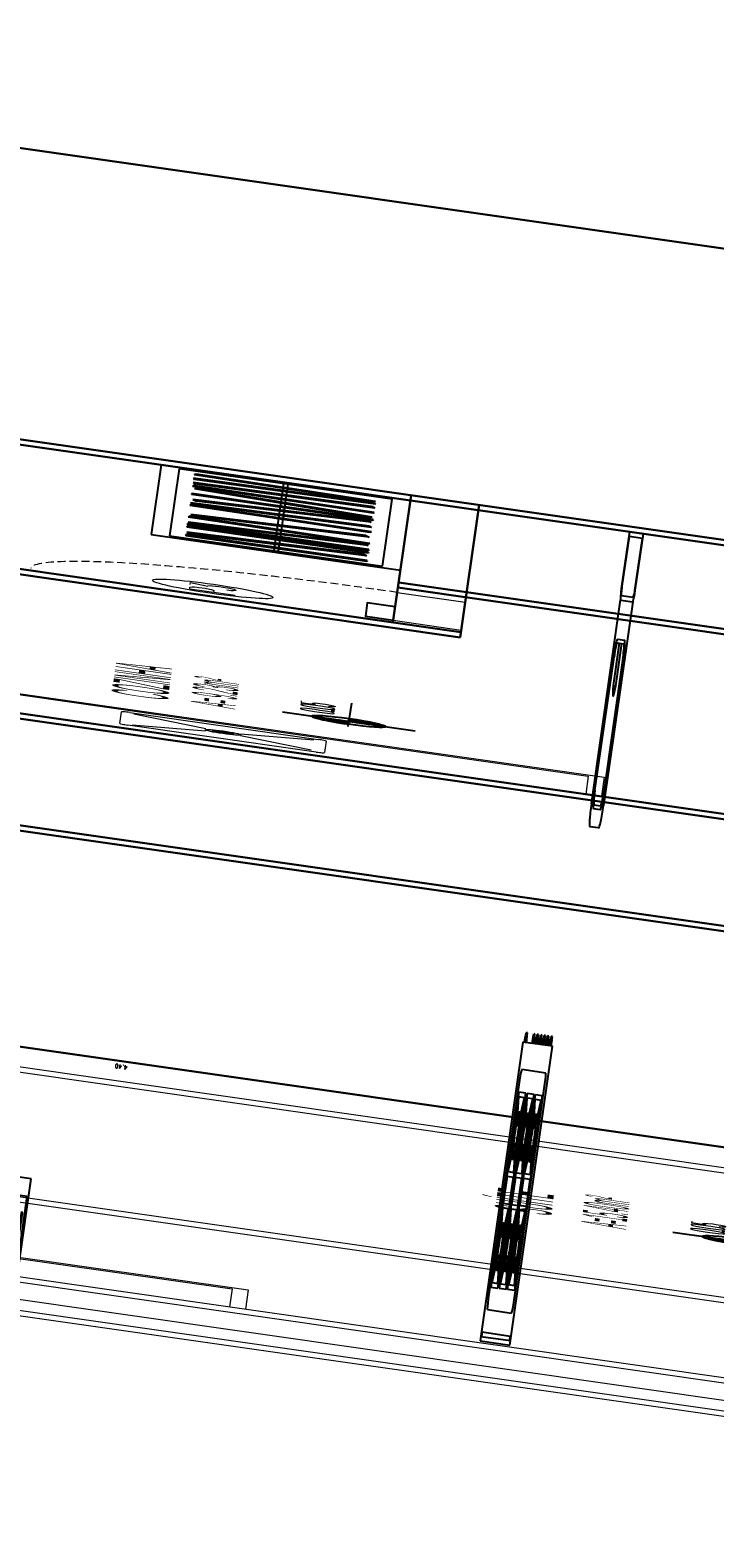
# Model space of a CAD drawing. Header units: millimetres. Extents: x -361192058 to 101130107379, y -14071650034 to 19218552450.
# Drawn here: x -131973.8 to -131885, y 44959 to 45153.3 of the extents above; entities that cross this region are included whole.
import ezdxf
from ezdxf.enums import TextEntityAlignment as Align

# ---------------------------------------------------------------- set-up
doc = ezdxf.new("R2010")
doc.units = ezdxf.units.MM
doc.header["$LTSCALE"] = 0.5
doc.linetypes.add('HIDDEN2', pattern=[0.1875, 0.125, -0.0625])
for name, color, linetype in [('02', 2, 'Continuous'), ('ARCO', 7, 'HIDDEN2'), ('DIVERSOS', 4, 'Continuous'), ('ESQUADRIAS', 3, 'Continuous'), ('MOBIL-I', 251, 'Continuous'), ('parede', 2, 'Continuous'), ('PISO', 8, 'Continuous'), ('TEXTO2', 3, 'Continuous'), ('TXT_0', 7, 'Continuous'), ('TXT_1', 3, 'Continuous')]:
    doc.layers.add(name, color=color, linetype=linetype)
doc.styles.add('ADITIVOCAD', font='ROMANS.shx')
doc.styles.add('SANSSERIF', font='sas_____.pfb', dxfattribs={"height": 1})
doc.styles.get("Standard").update_dxf_attribs({"font": 'txt.shx', "height": 0.12})
doc.dimstyles.new('ESCALA50', dxfattribs={"dimtxt": 0.1, "dimasz": 0.06, "dimexe": 0.18, "dimexo": 0.06, "dimgap": 0.1, "dimtad": 1, "dimzin": 4, "dimdsep": 46, "dimtxsty": 'Standard', "dimblk1": 'BOLA', "dimblk2": 'BOLA', "dimsah": 1, "dimcen": -0.06, "dimse1": 1, "dimse2": 1, "dimclrd": 7, "dimclrt": 3, "dimadec": 0, "dimazin": 0, "dimtfac": 1, "dimtix": 1, "dimtmove": 0, "dimatfit": 3, "dimldrblk": 'BOLA', "dimfxl": 0, "dimtolj": 1, "dimtzin": 4, "dimarcsym": 0})
picture_1 = doc.add_image_def('image2.jpg', size_in_pixel=(290, 928))

# ---------------------------------------------------------------- blocks, each defined once
blk = doc.blocks.new('ADC_G_ROUPA1')
for p, q in [((2, 0.55), (0, 0.55)), ((0, 0.55), (0, 0)), ((2, 0), (2, 0.55)), ((1.96, 0.51), (0.04, 0.51)), ((0.04, 0.51), (0.04, 0.04)), ((1.96, 0.04), (1.96, 0.51)), ((0.1122, 0.078), (0.1615, 0.4749)), ((0.142, 0.0743), (0.1913, 0.4712)), ((0.1913, 0.4712), (0.1615, 0.4749)), ((0.2176, 0.473), (0.2475, 0.4754)), ((0.2176, 0.473), (0.2497, 0.0742)), ((0.2475, 0.4754), (0.2796, 0.0766)), ((0.3293, 0.472), (0.3591, 0.4752)), ((0.3293, 0.472), (0.3722, 0.0743)), ((0.3591, 0.4752), (0.402, 0.0775)), ((0.4817, 0.4754), (0.4537, 0.0764)), ((0.4817, 0.4754), (0.5116, 0.4733)), ((0.5116, 0.4733), (0.4837, 0.0743)), ((0.627, 0.4722), (0.5179, 0.0874)), ((0.6559, 0.464), (0.5468, 0.0792)), ((0.627, 0.4722), (0.6559, 0.464)), ((0.6858, 0.475), (0.6858, 0.075)), ((0.6858, 0.475), (0.7158, 0.475)), ((0.7158, 0.475), (0.7158, 0.075)), ((0.7427, 0.4641), (0.7715, 0.4722)), ((0.7427, 0.4641), (0.8514, 0.0791)), ((0.7715, 0.4722), (0.8803, 0.0873)), ((0.8867, 0.4694), (0.9163, 0.4743)), ((0.8867, 0.4694), (0.9528, 0.0749)), ((0.9163, 0.4743), (0.9824, 0.0798)), ((1.0382, 0.4753), (1.0009, 0.077)), ((1.068, 0.4725), (1.0308, 0.0742)), ((1.0382, 0.4753), (1.068, 0.4725)), ((1.1662, 0.4641), (1.195, 0.4722)), ((1.1662, 0.4641), (1.2749, 0.0791)), ((1.195, 0.4722), (1.3038, 0.0873)), ((1.3701, 0.4753), (1.3328, 0.077)), ((1.3999, 0.4725), (1.3627, 0.0742)), ((1.3701, 0.4753), (1.3999, 0.4725)), ((1.4107, 0.4656), (1.4399, 0.4725)), ((1.4107, 0.4656), (1.5025, 0.0763)), ((1.4399, 0.4725), (1.5317, 0.0832)), ((1.5477, 0.475), (1.5477, 0.075)), ((1.5477, 0.475), (1.5777, 0.475)), ((1.5777, 0.475), (1.5777, 0.075)), ((1.619, 0.475), (1.619, 0.075)), ((1.619, 0.475), (1.649, 0.475)), ((1.649, 0.475), (1.649, 0.075)), ((1.7026, 0.4656), (1.7318, 0.4725)), ((1.7026, 0.4656), (1.7945, 0.0763)), ((1.7318, 0.4725), (1.8237, 0.0832)), ((1.8633, 0.475), (1.8633, 0.075)), ((1.8633, 0.475), (1.8933, 0.475)), ((1.8933, 0.475), (1.8933, 0.075)), ((0.04, 0.28), (1.96, 0.28)), ((0.04, 0.27), (1.96, 0.27)), ((0.1511, 0.2898), (0.1474, 0.2601)), ((0.1511, 0.2898), (0.1561, 0.2892)), ((0.1561, 0.2892), (0.1524, 0.2595)), ((0.2449, 0.2894), (0.2499, 0.2898)), ((0.2473, 0.2597), (0.2449, 0.2894)), ((0.2523, 0.2601), (0.2499, 0.2898)), ((0.3616, 0.2893), (0.3665, 0.2898)), ((0.3648, 0.2596), (0.3616, 0.2893)), ((0.3697, 0.2601), (0.3665, 0.2898)), ((0.4791, 0.2601), (0.4812, 0.2899)), ((0.4812, 0.2899), (0.4862, 0.2895)), ((0.4841, 0.2597), (0.4862, 0.2895)), ((0.5804, 0.262), (0.5885, 0.2907)), ((0.5852, 0.2606), (0.5804, 0.262)), ((0.5852, 0.2606), (0.5933, 0.2893)), ((0.5885, 0.2907), (0.5933, 0.2893)), ((0.6983, 0.26), (0.6983, 0.2899)), ((0.6983, 0.2899), (0.7033, 0.2899)), ((0.7033, 0.26), (0.7033, 0.2899)), ((0.805, 0.2893), (0.8098, 0.2907)), ((0.8131, 0.2606), (0.805, 0.2893)), ((0.818, 0.2619), (0.8098, 0.2907)), ((0.818, 0.2619), (0.8131, 0.2606)), ((0.9296, 0.2889), (0.9346, 0.2897)), ((0.9346, 0.2594), (0.9296, 0.2889)), ((0.9395, 0.2602), (0.9346, 0.2897)), ((1.0306, 0.2601), (1.0334, 0.2898)), ((1.0334, 0.2898), (1.0384, 0.2894)), ((1.0356, 0.2596), (1.0384, 0.2894)), ((1.2285, 0.2893), (1.2333, 0.2907)), ((1.2366, 0.2606), (1.2285, 0.2893)), ((1.2415, 0.2619), (1.2333, 0.2907)), ((1.2415, 0.2619), (1.2366, 0.2606)), ((1.3625, 0.2601), (1.3653, 0.2898)), ((1.3653, 0.2898), (1.3703, 0.2894)), ((1.3675, 0.2596), (1.3703, 0.2894)), ((1.4653, 0.2883), (1.4702, 0.2895)), ((1.4722, 0.2593), (1.4653, 0.2883)), ((1.4771, 0.2604), (1.4702, 0.2895)), ((1.5602, 0.26), (1.5602, 0.2899)), ((1.5602, 0.2899), (1.5652, 0.2899)), ((1.5652, 0.26), (1.5652, 0.2899)), ((1.6315, 0.26), (1.6315, 0.2899)), ((1.6315, 0.2899), (1.6365, 0.2899)), ((1.6365, 0.26), (1.6365, 0.2899)), ((1.7573, 0.2883), (1.7622, 0.2895)), ((1.7642, 0.2593), (1.7573, 0.2883)), ((1.769, 0.2604), (1.7622, 0.2895)), ((1.8758, 0.26), (1.8758, 0.2899)), ((1.8758, 0.2899), (1.8808, 0.2899)), ((1.8808, 0.26), (1.8808, 0.2899)), ((0.1524, 0.2595), (0.1474, 0.2601)), ((0.2523, 0.2601), (0.2473, 0.2597)), ((0.3697, 0.2601), (0.3648, 0.2596)), ((0.4841, 0.2597), (0.4791, 0.2601)), ((0.7033, 0.26), (0.6983, 0.26)), ((0.9395, 0.2602), (0.9346, 0.2594)), ((1.0356, 0.2596), (1.0306, 0.2601)), ((1.3675, 0.2596), (1.3625, 0.2601)), ((1.4771, 0.2604), (1.4722, 0.2593)), ((1.5652, 0.26), (1.5602, 0.26)), ((1.6365, 0.26), (1.6315, 0.26)), ((1.769, 0.2604), (1.7642, 0.2593)), ((1.8808, 0.26), (1.8758, 0.26)), ((0.142, 0.0743), (0.1122, 0.078)), ((0.2497, 0.0742), (0.2796, 0.0766)), ((0.3722, 0.0743), (0.402, 0.0775)), ((0.4537, 0.0764), (0.4837, 0.0743)), ((0.5179, 0.0874), (0.5468, 0.0792)), ((0.6858, 0.075), (0.7158, 0.075)), ((0.8514, 0.0791), (0.8803, 0.0873)), ((0.9528, 0.0749), (0.9824, 0.0798)), ((1.0009, 0.077), (1.0308, 0.0742)), ((1.2749, 0.0791), (1.3038, 0.0873)), ((1.3328, 0.077), (1.3627, 0.0742)), ((1.5025, 0.0763), (1.5317, 0.0832)), ((1.5477, 0.075), (1.5777, 0.075)), ((1.619, 0.075), (1.649, 0.075)), ((1.7945, 0.0763), (1.8237, 0.0832)), ((1.8633, 0.075), (1.8933, 0.075)), ((0.04, 0.04), (1.96, 0.04)), ((0, 0), (2, 0))]:
    blk.add_line(p, q)
blk = doc.blocks.new('Adc_nivelpl')
h = blk.add_hatch()
h.set_pattern_fill('_U', color=256, scale=0.005, angle=45, style=0, double=1)
h.set_pattern_definition([(45, (-5.8772514, -3.5161936), (-0.003535534, 0.003535534), []), (135, (-5.8772514, -3.5161936), (-0.003535534, -0.003535534), [])])
h.paths.add_polyline_path([(0.1954, -0.0865, 0.414214), (0.0865, -0.1954), (0.1954, -0.1954)])
h.paths.add_polyline_path([(0.1954, -0.1954), (0.1954, -0.3043, 0.414214), (0.3043, -0.1954)])
for p, q in [((0.1954, 0), (0.1954, -0.3908)), ((0.8958, -0.1954), (0, -0.1954))]:
    blk.add_line(p, q)
blk.add_circle((0.1954, -0.1954), 0.1089)
at = {"flags": 8}
blk.add_attdef('NIVEL', (0.3642, -0.1501), '', height=0.1, dxfattribs=at)
blk = doc.blocks.new('ADC_MCOZ_19')
for p, q in [((-0.425, 0), (-0.425, -0.66)), ((0.425, 0), (-0.425, 0)), ((0.425, -0.66), (0.425, 0)), ((0.425, -0.01), (-0.425, -0.01)), ((-0.405, -0.01), (-0.405, -0.02)), ((0.405, -0.02), (-0.405, -0.02)), ((0.405, -0.02), (0.405, -0.01)), ((-0.365, -0.0934), (-0.365, -0.5766)), ((0.3416, -0.07), (-0.3416, -0.07)), ((0.365, -0.5766), (0.365, -0.0934)), ((-0.3382, -0.55), (-0.3382, -0.12)), ((-0.3382, -0.12), (-0.1382, -0.12)), ((-0.3203, -0.13), (-0.2648, -0.184)), ((-0.3203, -0.13), (-0.156, -0.13)), ((-0.156, -0.13), (-0.2132, -0.1854)), ((-0.1382, -0.12), (-0.1382, -0.55)), ((-0.1, -0.12), (-0.1, -0.55)), ((0.1, -0.12), (-0.1, -0.12)), ((-0.0821, -0.13), (-0.025, -0.1854)), ((0.0821, -0.13), (-0.0821, -0.13)), ((0.0821, -0.13), (0.0267, -0.184)), ((0.1, -0.55), (0.1, -0.12)), ((0.1382, -0.12), (0.1382, -0.55)), ((0.3382, -0.12), (0.1382, -0.12)), ((0.156, -0.13), (0.2132, -0.1854)), ((0.3203, -0.13), (0.156, -0.13)), ((0.3203, -0.13), (0.2648, -0.184)), ((0.3382, -0.55), (0.3382, -0.12)), ((-0.3282, -0.2885), (-0.3282, -0.1365)), ((-0.3282, -0.1365), (-0.271, -0.1919)), ((-0.1482, -0.1365), (-0.2074, -0.1936)), ((-0.1482, -0.1365), (-0.1482, -0.2885)), ((-0.09, -0.1365), (-0.09, -0.2885)), ((-0.09, -0.1365), (-0.0308, -0.1936)), ((0.09, -0.1365), (0.0329, -0.1919)), ((0.09, -0.2885), (0.09, -0.1365)), ((0.1482, -0.1365), (0.2074, -0.1936)), ((0.1482, -0.1365), (0.1482, -0.2885)), ((0.3282, -0.1365), (0.271, -0.1919)), ((0.3282, -0.2885), (0.3282, -0.1365)), ((-0.2692, -0.2316), (-0.3282, -0.2885)), ((-0.2622, -0.2389), (-0.3203, -0.295)), ((-0.2156, -0.2376), (-0.156, -0.295)), ((-0.2091, -0.23), (-0.1482, -0.2885)), ((-0.0291, -0.23), (-0.09, -0.2885)), ((-0.0226, -0.2376), (-0.0821, -0.295)), ((0.0241, -0.2389), (0.0821, -0.295)), ((0.031, -0.2316), (0.09, -0.2885)), ((0.2091, -0.23), (0.1482, -0.2885)), ((0.2156, -0.2376), (0.156, -0.295)), ((0.2622, -0.2389), (0.3203, -0.295)), ((0.2692, -0.2316), (0.3282, -0.2885)), ((-0.3282, -0.305), (-0.1482, -0.305)), ((-0.3282, -0.365), (-0.3282, -0.305)), ((-0.156, -0.295), (-0.3203, -0.295)), ((-0.1482, -0.305), (-0.1482, -0.365)), ((0.09, -0.305), (-0.09, -0.305)), ((-0.09, -0.305), (-0.09, -0.365)), ((-0.0821, -0.295), (0.0821, -0.295)), ((0.09, -0.365), (0.09, -0.305)), ((0.1482, -0.305), (0.1482, -0.365)), ((0.3282, -0.305), (0.1482, -0.305)), ((0.156, -0.295), (0.3203, -0.295)), ((0.3282, -0.365), (0.3282, -0.305)), ((-0.3282, -0.365), (-0.1482, -0.365)), ((-0.3282, -0.3815), (-0.271, -0.4369)), ((-0.3282, -0.5335), (-0.3282, -0.3815)), ((-0.3203, -0.375), (-0.2648, -0.429)), ((-0.3203, -0.375), (-0.156, -0.375)), ((-0.156, -0.375), (-0.2132, -0.4304)), ((-0.1482, -0.3815), (-0.2074, -0.4386)), ((-0.1482, -0.3815), (-0.1482, -0.5335)), ((0.09, -0.365), (-0.09, -0.365)), ((-0.09, -0.3815), (-0.0308, -0.4386)), ((-0.09, -0.3815), (-0.09, -0.5335)), ((0.0821, -0.375), (-0.0821, -0.375)), ((-0.0821, -0.375), (-0.025, -0.4304)), ((0.0821, -0.375), (0.0267, -0.429)), ((0.09, -0.3815), (0.0329, -0.4369)), ((0.09, -0.5335), (0.09, -0.3815)), ((0.3282, -0.365), (0.1482, -0.365)), ((0.1482, -0.3815), (0.1482, -0.5335)), ((0.1482, -0.3815), (0.2074, -0.4386)), ((0.156, -0.375), (0.2132, -0.4304)), ((0.3203, -0.375), (0.156, -0.375)), ((0.3203, -0.375), (0.2648, -0.429)), ((0.3282, -0.3815), (0.271, -0.4369)), ((0.3282, -0.5335), (0.3282, -0.3815)), ((-0.2692, -0.4766), (-0.3282, -0.5335)), ((-0.2622, -0.4839), (-0.3203, -0.54)), ((-0.2156, -0.4826), (-0.156, -0.54)), ((-0.2091, -0.475), (-0.1482, -0.5335)), ((-0.0291, -0.475), (-0.09, -0.5335)), ((-0.0226, -0.4826), (-0.0821, -0.54)), ((0.0241, -0.4839), (0.0821, -0.54)), ((0.031, -0.4766), (0.09, -0.5335)), ((0.2091, -0.475), (0.1482, -0.5335)), ((0.2156, -0.4826), (0.156, -0.54)), ((0.2622, -0.4839), (0.3203, -0.54)), ((0.2692, -0.4766), (0.3282, -0.5335)), ((-0.1382, -0.55), (-0.3382, -0.55)), ((-0.156, -0.54), (-0.3203, -0.54)), ((-0.1, -0.55), (0.1, -0.55)), ((-0.0821, -0.54), (0.0821, -0.54)), ((0.1382, -0.55), (0.3382, -0.55)), ((0.156, -0.54), (0.3203, -0.54)), ((-0.3416, -0.6), (0.3416, -0.6)), ((-0.425, -0.66), (0.425, -0.66)), ((-0.3899, -0.66), (-0.3899, -0.674)), ((-0.3899, -0.674), (-0.3829, -0.674)), ((-0.3829, -0.674), (-0.3829, -0.681)), ((-0.3829, -0.681), (-0.3479, -0.681)), ((-0.3479, -0.674), (-0.3479, -0.681)), ((-0.3479, -0.674), (-0.3409, -0.674)), ((-0.3409, -0.66), (-0.3409, -0.674)), ((-0.2899, -0.66), (-0.2899, -0.674)), ((-0.2899, -0.674), (-0.2829, -0.674)), ((-0.2829, -0.674), (-0.2829, -0.681)), ((-0.2829, -0.681), (-0.2479, -0.681)), ((-0.2479, -0.674), (-0.2479, -0.681)), ((-0.2479, -0.674), (-0.2409, -0.674)), ((-0.2409, -0.66), (-0.2409, -0.674)), ((-0.1899, -0.66), (-0.1899, -0.674)), ((-0.1899, -0.674), (-0.1829, -0.674)), ((-0.1829, -0.674), (-0.1829, -0.681)), ((-0.1829, -0.681), (-0.1479, -0.681)), ((-0.1479, -0.674), (-0.1479, -0.681)), ((-0.1479, -0.674), (-0.1409, -0.674)), ((-0.1409, -0.66), (-0.1409, -0.674)), ((-0.0899, -0.66), (-0.0899, -0.674)), ((-0.0899, -0.674), (-0.0829, -0.674)), ((-0.0829, -0.674), (-0.0829, -0.681)), ((-0.0829, -0.681), (-0.0479, -0.681)), ((-0.0479, -0.674), (-0.0479, -0.681)), ((-0.0479, -0.674), (-0.0409, -0.674)), ((-0.0409, -0.66), (-0.0409, -0.674)), ((0.0101, -0.66), (0.0101, -0.674)), ((0.0101, -0.674), (0.0171, -0.674)), ((0.0171, -0.674), (0.0171, -0.681)), ((0.0171, -0.681), (0.0521, -0.681)), ((0.0521, -0.674), (0.0521, -0.681)), ((0.0521, -0.674), (0.0591, -0.674)), ((0.0591, -0.66), (0.0591, -0.674)), ((0.1101, -0.66), (0.1101, -0.674)), ((0.1101, -0.674), (0.1171, -0.674)), ((0.1171, -0.674), (0.1171, -0.681)), ((0.1171, -0.681), (0.1521, -0.681)), ((0.1521, -0.674), (0.1521, -0.681)), ((0.1521, -0.674), (0.1591, -0.674)), ((0.1591, -0.66), (0.1591, -0.674)), ((0.3241, -0.66), (0.3241, -0.674)), ((0.3241, -0.674), (0.3311, -0.674)), ((0.3311, -0.674), (0.3311, -0.681)), ((0.3311, -0.681), (0.3661, -0.681)), ((0.3661, -0.674), (0.3661, -0.681)), ((0.3661, -0.674), (0.3731, -0.674)), ((0.3731, -0.66), (0.3731, -0.674))]:
    blk.add_line(p, q)
for centre, radius, start, end in [((-0.3416, -0.0934), 0.0234, 90, 180), ((0.3416, -0.0934), 0.0234, 360, 90), ((-0.2397, -0.2103), 0.0525, 42.0892, 135.793), ((0.0015, -0.2103), 0.0525, 44.207, 137.9108), ((0.2397, -0.2103), 0.0525, 44.207, 137.9108), ((-0.2397, -0.2103), 0.0525, 146.7284, 216.956), ((-0.2397, -0.2103), 0.0442, 147.9107, 216.4727), ((-0.2397, -0.2103), 0.0364, 133.7108, 149.5156), ((-0.2397, -0.2103), 0.0442, 42.5726, 134.909), ((-0.2397, -0.2103), 0.0364, 27.382, 43.227), ((-0.2397, -0.2103), 0.0442, 326.0457, 29.5488), ((-0.2397, -0.2103), 0.0525, 325.1618, 31.1407), ((0.0015, -0.2103), 0.0525, 148.8593, 214.8382), ((0.0015, -0.2103), 0.0442, 150.4512, 213.9543), ((0.0015, -0.2103), 0.0442, 45.091, 137.4274), ((0.0015, -0.2103), 0.0364, 136.773, 152.618), ((0.0015, -0.2103), 0.0364, 30.4844, 46.2892), ((0.0015, -0.2103), 0.0442, 323.5273, 32.0893), ((0.0015, -0.2103), 0.0525, 323.044, 33.2716), ((0.2397, -0.2103), 0.0525, 148.8593, 214.8382), ((0.2397, -0.2103), 0.0442, 150.4512, 213.9543), ((0.2397, -0.2103), 0.0442, 45.091, 137.4274), ((0.2397, -0.2103), 0.0364, 136.773, 152.618), ((0.2397, -0.2103), 0.0364, 30.4844, 46.2892), ((0.2397, -0.2103), 0.0442, 323.5273, 32.0893), ((0.2397, -0.2103), 0.0525, 323.044, 33.2716), ((-0.2397, -0.2103), 0.0525, 227.9045, 314.2264), ((-0.2397, -0.2103), 0.0364, 215.8183, 231.6632), ((-0.2397, -0.2103), 0.0442, 229.4965, 313.0441), ((-0.2397, -0.2103), 0.0364, 311.4391, 327.244), ((0.0015, -0.2103), 0.0525, 225.7736, 312.0955), ((0.0015, -0.2103), 0.0364, 212.756, 228.5609), ((0.0015, -0.2103), 0.0442, 226.9559, 310.5035), ((0.0015, -0.2103), 0.0364, 308.3368, 324.1817), ((0.2397, -0.2103), 0.0525, 225.7736, 312.0955), ((0.2397, -0.2103), 0.0364, 212.756, 228.5609), ((0.2397, -0.2103), 0.0442, 226.9559, 310.5035), ((0.2397, -0.2103), 0.0364, 308.3368, 324.1817), ((-0.2397, -0.4553), 0.0525, 42.0892, 135.793), ((-0.2397, -0.4553), 0.0442, 42.5726, 134.909), ((0.0015, -0.4553), 0.0525, 44.207, 137.9108), ((0.0015, -0.4553), 0.0442, 45.091, 137.4274), ((0.2397, -0.4553), 0.0525, 44.207, 137.9108), ((0.2397, -0.4553), 0.0442, 45.091, 137.4274), ((-0.2397, -0.4553), 0.0525, 146.7284, 216.956), ((-0.2397, -0.4553), 0.0442, 147.9107, 216.4727), ((-0.2397, -0.4553), 0.0364, 133.7108, 149.5156), ((-0.2397, -0.4553), 0.0364, 27.382, 43.227), ((-0.2397, -0.4553), 0.0442, 326.0457, 29.5488), ((-0.2397, -0.4553), 0.0525, 325.1618, 31.1407), ((0.0015, -0.4553), 0.0525, 148.8593, 214.8382), ((0.0015, -0.4553), 0.0442, 150.4512, 213.9543), ((0.0015, -0.4553), 0.0364, 136.773, 152.618), ((0.0015, -0.4553), 0.0364, 30.4844, 46.2892), ((0.0015, -0.4553), 0.0442, 323.5273, 32.0893), ((0.0015, -0.4553), 0.0525, 323.044, 33.2716), ((0.2397, -0.4553), 0.0525, 148.8593, 214.8382), ((0.2397, -0.4553), 0.0442, 150.4512, 213.9543), ((0.2397, -0.4553), 0.0364, 136.773, 152.618), ((0.2397, -0.4553), 0.0364, 30.4844, 46.2892), ((0.2397, -0.4553), 0.0442, 323.5273, 32.0893), ((0.2397, -0.4553), 0.0525, 323.044, 33.2716), ((-0.2397, -0.4553), 0.0364, 215.8183, 231.6632), ((-0.2397, -0.4553), 0.0442, 229.4965, 313.0441), ((-0.2397, -0.4553), 0.0364, 311.4391, 327.244), ((0.0015, -0.4553), 0.0364, 212.756, 228.5609), ((0.0015, -0.4553), 0.0442, 226.9559, 310.5035), ((0.0015, -0.4553), 0.0364, 308.3368, 324.1817), ((0.2397, -0.4553), 0.0364, 212.756, 228.5609), ((0.2397, -0.4553), 0.0442, 226.9559, 310.5035), ((0.2397, -0.4553), 0.0364, 308.3368, 324.1817), ((-0.2397, -0.4553), 0.0525, 227.9045, 314.2264), ((0.0015, -0.4553), 0.0525, 225.7736, 312.0955), ((0.2397, -0.4553), 0.0525, 225.7736, 312.0955), ((-0.3416, -0.5766), 0.0234, 180, 270), ((0.3416, -0.5766), 0.0234, 270, 360)]:
    blk.add_arc(centre, radius, start, end)
blk = doc.blocks.new('BOLA')
for p, q in [((0, -1.435), (0, 1.435)), ((-1.435, 0), (1.435, 0))]:
    blk.add_line(p, q)
blk.add_circle((0, 0), 0.452)
blk = doc.blocks.new('*D1830')
at = {"layer": 'Defpoints', "color": 0, "lineweight": 30, "transparency": 16777216}
for p in [(5016.6876, 2388.6986), (5016.6876, 2384.2986), (5017.4052, 2384.2986)]:
    blk.add_point(p, dxfattribs=at)
at = {"layer": 'DIVERSOS', "color": 7, "lineweight": -2, "transparency": 16777216}
blk.add_line((5017.4052, 2388.6386), (5017.4052, 2384.3586), dxfattribs=at)
at = {"layer": 'DIVERSOS', "color": 7, "lineweight": -2, "transparency": 16777216, "xscale": 0.06, "yscale": 0.06, "zscale": 0.06}
for p, rotation in [((5017.4052, 2388.6986), 90), ((5017.4052, 2384.2986), 270)]:
    blk.add_blockref('BOLA', p, dxfattribs=dict(at, rotation=rotation))
at = {"layer": 'DIVERSOS', "color": 3, "lineweight": 18, "transparency": 16777216, "insert": (5017.2452, 2386.4986), "char_height": 0.12, "attachment_point": 5, "rotation": 90}
blk.add_mtext('\\A1;4.40', dxfattribs=at)
blk = doc.blocks.new('ADC_VASO_02')
blk.add_lwpolyline([(-0.175, 0.15), (-0.175, 0.6, -0.414214), (-0.125, 0.65), (0.125, 0.65, -0.414214), (0.175, 0.6), (0.175, 0.1496)], format="xyb")
for points in [[(0.1388, 0.2754, -0.414214), (0.0988, 0.2354), (-0.0948, 0.2354, -0.414214), (-0.1348, 0.2754), (-0.1348, 0.5704, -0.414214), (-0.0948, 0.6104), (0.0988, 0.6104, -0.414214), (0.1388, 0.5704)], [(0.1303, 0.2754, -0.414214), (0.0988, 0.2439), (-0.0948, 0.2439, -0.414214), (-0.1263, 0.2754), (-0.1263, 0.5704, -0.414214), (-0.0948, 0.6019), (0.0988, 0.6019, -0.414214), (0.1303, 0.5704)], [(-0.17, 0.15, 0.414214), (-0.2, 0.12), (-0.2, 0), (0.2, 0), (0.2, 0.12, 0.414214), (0.17, 0.15)], [(-0.17, 0.14, 0.414214), (-0.19, 0.12), (-0.19, 0.01), (0.19, 0.01), (0.19, 0.12, 0.414214), (0.17, 0.14)]]:
    blk.add_lwpolyline(points, format="xyb", close=True)
blk.add_lwpolyline([(0.0363, 0.2439), (0.0363, 0.3375), (-0.0344, 0.3375), (-0.0344, 0.2439)])
blk.add_arc((0.0009, 0.3215), 0.0388, 24.3951, 155.6049)
blk = doc.blocks.new('ADC_PE_AB1')
blk.add_lwpolyline([(0, -0.03), (1, -0.03), (1, 0), (0, 0)], close=True)
at = {"flags": 8}
blk.add_attdef('$PORTA', text='', height=0.09, dxfattribs=at).set_placement((0.5, -0.1569), align=Align.MIDDLE)
blk = doc.blocks.new('APROVADO QUADRA 21.2 MBVII')
at = {"layer": '02', "color": 0, "lineweight": 30}
for p, q in [((5023.4679, 2392.3482), (5023.4679, 2362.3482)), ((5023.6179, 2392.3482), (5023.6179, 2362.3482)), ((5034.3179, 2362.3482), (5034.3179, 2392.3482)), ((5034.4679, 2362.3482), (5034.4679, 2392.3482)), ((5030.6679, 2385.8982), (5030.6679, 2389.1982)), ((5030.8179, 2385.8982), (5030.8179, 2389.1982)), ((5026.6155, 2388.1982), (5026.6155, 2375.4982)), ((5026.7655, 2388.1982), (5026.7655, 2375.6482)), ((5034.4679, 2386.0482), (5030.8179, 2386.0482)), ((5031.8179, 2383.9482), (5031.8179, 2386.0482)), ((5031.9679, 2383.9482), (5031.9679, 2386.0482)), ((5034.4679, 2385.8982), (5030.6679, 2385.8982))]:
    blk.add_line(p, q, dxfattribs=at)
at = {"layer": '02', "color": 8, "lineweight": 18}
blk.add_line((5010.2876, 2383.5486), (5010.2876, 2389.3486), dxfattribs=at)
at = {"layer": '02', "color": 2, "lineweight": 18}
for p, q in [((5010.7876, 2388.8486), (5010.7876, 2384.1486)), ((5010.9376, 2388.6986), (5010.9376, 2384.2986)), ((5013.0376, 2388.6986), (5013.0376, 2384.1486)), ((5013.1876, 2388.6986), (5013.1876, 2384.1486))]:
    blk.add_line(p, q, dxfattribs=at)
at = {"layer": '02', "color": 0, "lineweight": 18}
blk.add_line((5013.1876, 2388.6986), (5013.1876, 2384.1486), dxfattribs=at)
at = {"layer": 'ARCO', "lineweight": 18}
blk.add_arc((5030.8809, 2386.0482), 0.8, 360, 90, dxfattribs=at)
at = {"layer": 'MOBIL-I', "lineweight": 18}
for p, q in [((5011.4827, 2387.832), (5011.4827, 2386.1548)), ((5011.4477, 2387.797), (5011.4477, 2386.1898)), ((5027.3222, 2387.2204), (5027.3222, 2385.5432)), ((5027.2872, 2387.1854), (5027.2872, 2385.5782)), ((5026.8963, 2386.5807), (5027.0202, 2386.4204)), ((5027.0799, 2386.4204), (5027.2037, 2386.5807)), ((5026.8986, 2386.1858), (5027.0202, 2386.3432)), ((5027.0799, 2386.3432), (5027.2037, 2386.1829)), ((5011.4477, 2386.1898), (5010.9327, 2386.1898)), ((5011.4827, 2386.1548), (5010.9327, 2386.1548)), ((5027.2872, 2385.5782), (5026.7722, 2385.5782)), ((5027.3222, 2385.5432), (5026.7722, 2385.5432))]:
    blk.add_line(p, q, dxfattribs=at)
blk.add_lwpolyline([(5026.8692, 2386.4312), (5026.8692, 2386.5897, -0.414214), (5026.8873, 2386.6078), (5027.2128, 2386.6078, -0.414214), (5027.2308, 2386.5897), (5027.2308, 2386.1739, -0.414214), (5027.2128, 2386.1558), (5026.8873, 2386.1558, -0.414214), (5026.8692, 2386.1739), (5026.8692, 2386.4312)], format="xyb", dxfattribs=at)
for radius in [0.0391, 0.024, 0.0147]:
    blk.add_circle((5027.05, 2386.3818), radius, dxfattribs=at)
at = {"layer": 'parede', "lineweight": 18}
for p, q in [((5009.8376, 2366.9986), (5009.8376, 2391.9986)), ((5016.8376, 2391.9986), (5016.8376, 2366.9986)), ((5016.6876, 2388.6986), (5016.6876, 2384.6886)), ((5009.9876, 2384.2986), (5009.9876, 2387.8986)), ((5030.8809, 2386.0482), (5030.8809, 2385.8982)), ((5031.6809, 2386.0482), (5031.6809, 2385.8982))]:
    blk.add_line(p, q, dxfattribs=at)
for points in [[(5030.8309, 2386.0482), (5030.8809, 2386.0482), (5030.8809, 2385.8982), (5030.8309, 2385.8982)], [(5031.7309, 2386.0482), (5031.6809, 2386.0482), (5031.6809, 2385.8982), (5031.7309, 2385.8982)]]:
    blk.add_lwpolyline(points, dxfattribs=at)
at = {"layer": 'PISO', "lineweight": 18}
blk.add_circle((5031.0378, 2386.4482), 0.1333, dxfattribs=at)
at = {"layer": 'ESQUADRIAS', "lineweight": 18}
ref = blk.add_blockref('ADC_PE_AB1', (5030.8809, 2386.0482), dxfattribs=dict(at, xscale=0.8000000000001819, zscale=0.8000000000001819, rotation=90))
ref.add_attrib('$PORTA', 'P3', dxfattribs={"layer": 'TXT_1', "height": 0.1, "flags": 8}).set_placement((5031.0378, 2386.4482), align=Align.MIDDLE)
at = {"layer": 'MOBIL-I', "lineweight": 18}
for name, p, rotation in [('ADC_G_ROUPA1', (5013.7376, 2386.6586), 90), ('ADC_G_ROUPA1', (5034.3179, 2386.5982), 180), ('ADC_MCOZ_19', (5010.9827, 2385.6047), 90), ('ADC_VASO_02', (5034.3123, 2385.5493), 89.99999999999993)]:
    blk.add_blockref(name, p, dxfattribs=dict(at, rotation=rotation))
at = {"layer": 'TXT_0', "lineweight": 18}
ref = blk.add_blockref('Adc_nivelpl', (5027.7155, 2386.2598), dxfattribs=dict(at, xscale=0.75, yscale=0.75, zscale=0.75))
ref.add_attrib('NIVEL', '0.05', (5027.9887, 2386.1472), dxfattribs={"height": 0.075, "style": 'ADITIVOCAD', "flags": 8})
ref = blk.add_blockref('Adc_nivelpl', (5014.6684, 2385.2541), dxfattribs=dict(at, xscale=0.75, yscale=0.75, zscale=0.75))
ref.add_attrib('NIVEL', '0.05', (5014.9416, 2385.1416), dxfattribs={"height": 0.075, "style": 'ADITIVOCAD', "flags": 8})
at = {"color": 0, "lineweight": 13, "flags": 8}
for p in [(4700.7247, 2280.1125), (4699.5738, 2277.8964), (4702.3546, 2276.195), (4703.6722, 2274.085), (4699.8445, 2272.2194), (4703.0488, 2270.137), (4703.0877, 2267.9803), (4700.6523, 2261.5216), (4700.7007, 2257.1593)]:
    blk.add_attdef('NIVEL', p, '', height=0.075, dxfattribs=at)
for rotation, width, p in [(90, 0.8, (4700.8205, 2275.7521)), (270, 0.6, (4703.8437, 2274.9021)), (90, 0.8, (4701.5575, 2268.5021)), (180, 0.6, (4651.1817, 2236.1931))]:
    blk.add_attdef('$PORTA', text='', height=0.09, rotation=rotation, dxfattribs=dict(at, width=width)).set_placement(p, align=Align.MIDDLE)
for p in [(4654.176, 2240.463), (4648.499, 2240.1923), (4637.8012, 2239.3845), (4633.4388, 2239.3361), (4656.3921, 2239.3121), (4652.4746, 2237.6822), (4646.4166, 2236.988), (4644.2598, 2236.9491), (4650.3646, 2236.3646)]:
    blk.add_attdef('NIVEL', p, '', height=0.075, rotation=270, dxfattribs=at)
at = {"color": 0, "lineweight": 13, "width": 0.8, "flags": 8}
for p in [(4652.0317, 2239.2163), (4644.7817, 2238.4793)]:
    blk.add_attdef('$PORTA', text='', height=0.09, dxfattribs=at).set_placement(p, align=Align.MIDDLE)
at = {"layer": 'TEXTO2', "lineweight": 18, "style": 'SANSSERIF'}
for s, p in [('COZINHA', (5027.7059, 2386.5115)), ('SUÍTE', (5014.7713, 2385.5227))]:
    blk.add_text(s, height=0.12312, dxfattribs=at).set_placement(p)
at = {"layer": 'TXT_0', "lineweight": 18, "style": 'SANSSERIF'}
for s, p in [('A= 9.23m²', (5027.7389, 2386.3622)), ('A=15.40m²', (5014.6917, 2385.3566))]:
    blk.add_text(s, height=0.0985, dxfattribs=at).set_placement(p)
at = {"layer": 'DIVERSOS', "lineweight": 18}
dim = blk.add_linear_dim(base=(5017.4052, 2384.2986), p1=(5016.6876, 2388.6986), p2=(5016.6876, 2384.2986), angle=90, dimstyle='ESCALA50', dxfattribs=at)
dim.commit()
dim.dimension.update_dxf_attribs({"geometry": '*D1830', "text_midpoint": (5017.2452, 2386.4986)})
at = {"layer": '02', "color": 0, "lineweight": 30}
image = blk.add_image(picture_1, insert=(5042.653, 2352.0523), size_in_units=(16.4637, 52.6838), dxfattribs=at)
image.dxf.flags = 7

msp = doc.modelspace()

# ---------------------------------------------------------------- block references
at = {"layer": '02', "color": 0, "lineweight": 30, "xscale": -4.574818403918471, "yscale": -59.40450511825884, "zscale": 4.574818403918471, "rotation": 261.8606972171988}
msp.add_blockref('APROVADO QUADRA 21.2 MBVII', (5129.041, 2225.201), dxfattribs=at)

doc.saveas('drawing.dxf')
